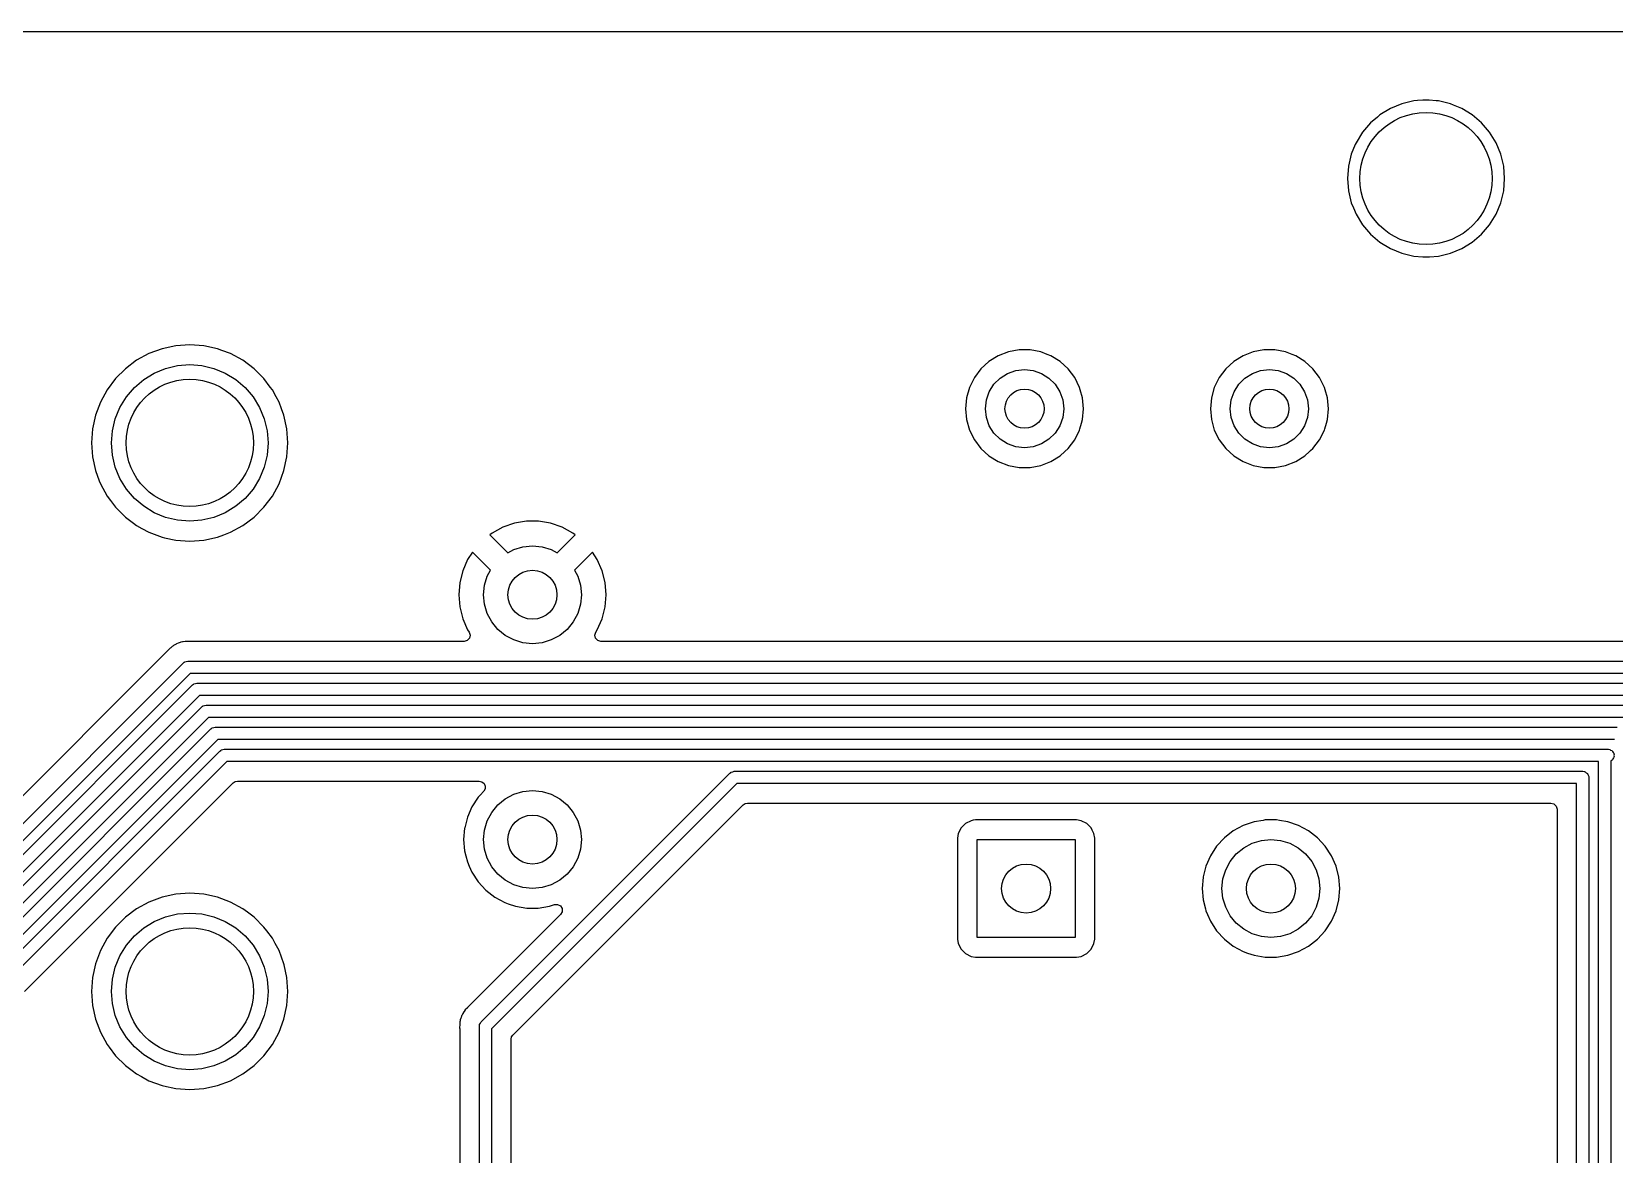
# Model space of a CAD drawing. Extents: x 0.79 to 7.48, y -4.92 to -0.79.
# Drawn here: x 5.493 to 6.766, y -1.69 to -0.787 of the extents above; entities that cross this region are included whole.
import ezdxf

# ---------------------------------------------------------------- set-up
doc = ezdxf.new("R2010")
doc.units = 0
doc.header["$MEASUREMENT"] = 0
doc.layers.add('BLACK', color=7, linetype='CONTINUOUS')

msp = doc.modelspace()

# ---------------------------------------------------------------- linework, layer by layer
at = {"layer": 'BLACK', "linetype": 'CONTINUOUS'}
for p, q in [((5.12299, -0.787421), (7.44073, -0.787421)), ((6.58548, -0.849194), (6.57702, -0.854376)), ((6.59464, -0.845399), (6.58548, -0.849194)), ((6.60429, -0.843083), (6.59464, -0.845399)), ((6.60725, -0.84285), (6.60429, -0.843083)), ((6.6117, -0.8425), (6.60725, -0.84285)), ((6.61665, -0.8425), (6.6117, -0.8425)), ((6.62221, -0.842937), (6.61665, -0.8425)), ((6.62406, -0.843083), (6.62221, -0.842937)), ((6.63371, -0.845399), (6.62406, -0.843083)), ((6.6363, -0.846472), (6.63371, -0.845399)), ((6.64287, -0.849194), (6.6363, -0.846472)), ((6.65133, -0.854377), (6.64287, -0.849194)), ((6.56948, -0.860818), (6.56304, -0.86836)), ((6.57505, -0.856058), (6.56948, -0.860818)), ((6.57702, -0.854376), (6.57505, -0.856058)), ((6.65887, -0.860818), (6.65133, -0.854377)), ((6.66531, -0.86836), (6.65887, -0.860818)), ((6.55786, -0.876817), (6.5573, -0.878158)), ((6.56304, -0.86836), (6.55786, -0.876817)), ((6.67049, -0.876817), (6.66531, -0.86836)), ((6.67429, -0.88598), (6.67049, -0.876817)), ((6.55406, -0.88598), (6.55174, -0.895624)), ((6.5573, -0.878158), (6.55406, -0.88598)), ((6.6766, -0.895624), (6.67429, -0.88598)), ((6.55174, -0.895624), (6.55097, -0.905512)), ((6.67738, -0.905512), (6.6766, -0.895624)), ((6.55097, -0.905512), (6.55174, -0.9154)), ((6.55174, -0.9154), (6.55406, -0.925044)), ((6.67429, -0.925044), (6.6766, -0.9154)), ((6.6766, -0.9154), (6.67738, -0.905512)), ((6.55406, -0.925044), (6.55575, -0.929132)), ((6.67049, -0.934207), (6.67429, -0.925044)), ((6.55575, -0.929132), (6.55786, -0.934207)), ((6.55786, -0.934207), (6.56304, -0.942664)), ((6.66531, -0.942664), (6.67049, -0.934207)), ((6.56304, -0.942664), (6.56948, -0.950206)), ((6.56948, -0.950206), (6.57702, -0.956647)), ((6.65133, -0.956647), (6.65887, -0.950206)), ((6.65887, -0.950206), (6.66531, -0.942664)), ((6.57702, -0.956647), (6.58548, -0.961829)), ((6.58548, -0.961829), (6.59464, -0.965625)), ((6.59464, -0.965625), (6.60429, -0.96794)), ((6.62406, -0.96794), (6.63371, -0.965625)), ((6.63371, -0.965625), (6.64287, -0.961829)), ((6.64287, -0.961829), (6.65133, -0.956647)), ((6.60429, -0.96794), (6.6117, -0.968524)), ((6.6117, -0.968524), (6.61665, -0.968524)), ((6.61665, -0.968524), (6.6169, -0.968504)), ((6.61665, -0.968524), (6.61665, -0.968524)), ((6.6169, -0.968504), (6.62406, -0.96794)), ((5.59783, -1.04235), (5.58728, -1.04628)), ((5.60884, -1.03995), (5.59783, -1.04235)), ((5.62008, -1.03915), (5.60884, -1.03995)), ((5.63132, -1.03995), (5.62008, -1.03915)), ((5.64232, -1.04235), (5.63132, -1.03995)), ((5.64599, -1.04371), (5.64232, -1.04235)), ((6.28696, -1.04329), (6.27835, -1.0449)), ((6.29572, -1.04329), (6.28696, -1.04329)), ((6.30433, -1.0449), (6.29572, -1.04329)), ((6.48381, -1.04329), (6.4752, -1.0449)), ((6.49257, -1.04329), (6.48381, -1.04329)), ((6.50118, -1.0449), (6.49257, -1.04329)), ((5.57739, -1.05168), (5.56837, -1.05844)), ((5.58728, -1.04628), (5.57739, -1.05168)), ((5.60061, -1.0582), (5.61022, -1.05589)), ((5.61022, -1.05589), (5.62008, -1.05512)), ((5.62008, -1.05512), (5.62993, -1.05589)), ((5.62993, -1.05589), (5.63954, -1.0582)), ((5.65288, -1.04628), (5.64599, -1.04371)), ((5.66277, -1.05168), (5.65288, -1.04628)), ((5.65288, -1.04628), (5.65288, -1.04628)), ((5.65288, -1.04628), (5.65288, -1.04628)), ((5.66728, -1.05506), (5.66277, -1.05168)), ((5.67179, -1.05844), (5.66728, -1.05506)), ((6.26273, -1.05267), (6.25626, -1.05857)), ((6.27018, -1.04806), (6.26273, -1.05267)), ((6.27835, -1.0449), (6.27018, -1.04806)), ((6.27835, -1.0449), (6.27835, -1.0449)), ((6.30959, -1.04694), (6.30433, -1.0449)), ((6.3125, -1.04806), (6.30959, -1.04694)), ((6.31994, -1.05267), (6.3125, -1.04806)), ((6.32642, -1.05857), (6.31994, -1.05267)), ((6.45958, -1.05267), (6.45311, -1.05857)), ((6.46703, -1.04806), (6.45958, -1.05267)), ((6.4752, -1.0449), (6.46703, -1.04806)), ((6.4752, -1.0449), (6.4752, -1.0449)), ((6.50645, -1.04694), (6.50118, -1.0449)), ((6.50935, -1.04806), (6.50645, -1.04694)), ((6.51679, -1.05267), (6.50935, -1.04806)), ((6.52327, -1.05857), (6.51679, -1.05267)), ((5.5604, -1.0664), (5.55365, -1.07542)), ((5.56837, -1.05844), (5.5604, -1.0664)), ((5.57554, -1.07357), (5.58305, -1.06715)), ((5.58305, -1.06715), (5.59148, -1.06198)), ((5.59148, -1.06198), (5.60061, -1.0582)), ((5.63954, -1.0582), (5.64868, -1.06198)), ((5.64868, -1.06198), (5.6571, -1.06715)), ((5.6571, -1.06715), (5.66462, -1.07357)), ((5.67975, -1.0664), (5.67179, -1.05844)), ((5.68482, -1.07317), (5.67975, -1.0664)), ((6.25098, -1.06556), (6.24708, -1.0734)), ((6.25626, -1.05857), (6.25098, -1.06556)), ((6.26671, -1.07091), (6.2717, -1.06593)), ((6.2717, -1.06593), (6.27767, -1.06217)), ((6.27767, -1.06217), (6.28433, -1.05984)), ((6.28433, -1.05984), (6.29134, -1.05906)), ((6.29134, -1.05906), (6.29835, -1.05984)), ((6.29835, -1.05984), (6.305, -1.06217)), ((6.305, -1.06217), (6.31098, -1.06593)), ((6.31098, -1.06593), (6.31596, -1.07091)), ((6.3317, -1.06556), (6.32642, -1.05857)), ((6.3356, -1.0734), (6.3317, -1.06556)), ((6.44783, -1.06556), (6.44393, -1.0734)), ((6.45311, -1.05857), (6.44783, -1.06556)), ((6.46356, -1.07091), (6.46855, -1.06593)), ((6.46855, -1.06593), (6.47452, -1.06217)), ((6.47452, -1.06217), (6.48118, -1.05984)), ((6.48118, -1.05984), (6.48819, -1.05906)), ((6.48819, -1.05906), (6.4952, -1.05984)), ((6.4952, -1.05984), (6.50185, -1.06217)), ((6.50185, -1.06217), (6.50783, -1.06593)), ((6.50783, -1.06593), (6.51281, -1.07091)), ((6.52855, -1.06556), (6.52327, -1.05857)), ((6.53245, -1.0734), (6.52855, -1.06556)), ((5.55365, -1.07542), (5.54825, -1.08531)), ((5.56395, -1.08951), (5.56912, -1.08108)), ((5.56912, -1.08108), (5.57554, -1.07357)), ((5.66462, -1.07357), (5.67104, -1.08108)), ((5.67104, -1.08108), (5.67621, -1.08951)), ((5.6865, -1.07542), (5.68482, -1.07317)), ((5.68951, -1.08092), (5.6865, -1.07542)), ((5.6919, -1.08531), (5.68951, -1.08092)), ((6.24708, -1.0734), (6.24468, -1.08183)), ((6.26063, -1.08354), (6.26296, -1.07689)), ((6.26296, -1.07689), (6.26671, -1.07091)), ((6.31596, -1.07091), (6.31972, -1.07689)), ((6.31972, -1.07689), (6.32204, -1.08354)), ((6.33617, -1.07542), (6.3356, -1.0734)), ((6.338, -1.08183), (6.33617, -1.07542)), ((6.44393, -1.0734), (6.44153, -1.08183)), ((6.45748, -1.08354), (6.45981, -1.07689)), ((6.45981, -1.07689), (6.46356, -1.07091)), ((6.51281, -1.07091), (6.51657, -1.07689)), ((6.51657, -1.07689), (6.5189, -1.08354)), ((6.53302, -1.07542), (6.53245, -1.0734)), ((6.53485, -1.08183), (6.53302, -1.07542)), ((5.54825, -1.08531), (5.54432, -1.09586)), ((5.56017, -1.09864), (5.56395, -1.08951)), ((5.67621, -1.08951), (5.67999, -1.09864)), ((5.69386, -1.09055), (5.6919, -1.08531)), ((5.69584, -1.09586), (5.69386, -1.09055)), ((6.24468, -1.08183), (6.24387, -1.09055)), ((6.24387, -1.09055), (6.24468, -1.09927)), ((6.25984, -1.09055), (6.26063, -1.08354)), ((6.26063, -1.09756), (6.25984, -1.09055)), ((6.32204, -1.08354), (6.32283, -1.09055)), ((6.32283, -1.09055), (6.32204, -1.09756)), ((6.3388, -1.09055), (6.338, -1.08183)), ((6.338, -1.09927), (6.3388, -1.09055)), ((6.44153, -1.08183), (6.44072, -1.09055)), ((6.44072, -1.09055), (6.44153, -1.09927)), ((6.45669, -1.09055), (6.45748, -1.08354)), ((6.45748, -1.09756), (6.45669, -1.09055)), ((6.5189, -1.08354), (6.51969, -1.09055)), ((6.51969, -1.09055), (6.5189, -1.09756)), ((6.53566, -1.09055), (6.53485, -1.08183)), ((6.53485, -1.09927), (6.53566, -1.09055)), ((5.54192, -1.10687), (5.54112, -1.11811)), ((5.54432, -1.09586), (5.54192, -1.10687)), ((5.55786, -1.10826), (5.56017, -1.09864)), ((5.67999, -1.09864), (5.6823, -1.10826)), ((5.69824, -1.10687), (5.69584, -1.09586)), ((5.69904, -1.11811), (5.69824, -1.10687)), ((6.24468, -1.09927), (6.24708, -1.1077)), ((6.26296, -1.10422), (6.26063, -1.09756)), ((6.26671, -1.11019), (6.26296, -1.10422)), ((6.31972, -1.10422), (6.31596, -1.11019)), ((6.32204, -1.09756), (6.31972, -1.10422)), ((6.3356, -1.1077), (6.33583, -1.10687)), ((6.33583, -1.10687), (6.33717, -1.10219)), ((6.33717, -1.10219), (6.338, -1.09927)), ((6.44153, -1.09927), (6.44393, -1.1077)), ((6.45981, -1.10422), (6.45748, -1.09756)), ((6.46356, -1.11019), (6.45981, -1.10422)), ((6.51657, -1.10422), (6.51281, -1.11019)), ((6.5189, -1.09756), (6.51657, -1.10422)), ((6.53245, -1.1077), (6.53268, -1.10687)), ((6.53268, -1.10687), (6.53402, -1.10219)), ((6.53402, -1.10219), (6.53485, -1.09927)), ((5.54112, -1.11811), (5.54192, -1.12935)), ((5.55709, -1.11811), (5.55786, -1.10826)), ((5.55786, -1.12796), (5.55709, -1.11811)), ((5.6823, -1.10826), (5.68307, -1.11811)), ((5.68307, -1.11811), (5.6823, -1.12796)), ((5.69824, -1.12935), (5.69904, -1.11811)), ((6.24708, -1.1077), (6.25098, -1.11554)), ((6.25098, -1.11554), (6.25626, -1.12253)), ((6.2717, -1.11518), (6.26671, -1.11019)), ((6.27767, -1.11893), (6.2717, -1.11518)), ((6.28433, -1.12126), (6.27767, -1.11893)), ((6.305, -1.11893), (6.29835, -1.12126)), ((6.31098, -1.11518), (6.305, -1.11893)), ((6.31596, -1.11019), (6.31098, -1.11518)), ((6.32642, -1.12253), (6.329, -1.11911)), ((6.329, -1.11911), (6.3317, -1.11554)), ((6.3317, -1.11554), (6.3356, -1.1077)), ((6.44393, -1.1077), (6.44783, -1.11554)), ((6.44783, -1.11554), (6.45311, -1.12253)), ((6.46855, -1.11518), (6.46356, -1.11019)), ((6.47452, -1.11893), (6.46855, -1.11518)), ((6.48118, -1.12126), (6.47452, -1.11893)), ((6.50185, -1.11893), (6.4952, -1.12126)), ((6.50783, -1.11518), (6.50185, -1.11893)), ((6.51281, -1.11019), (6.50783, -1.11518)), ((6.52327, -1.12253), (6.52585, -1.11911)), ((6.52585, -1.11911), (6.52855, -1.11554)), ((6.52855, -1.11554), (6.53245, -1.1077)), ((5.54192, -1.12935), (5.54432, -1.14036)), ((5.56017, -1.13758), (5.55786, -1.12796)), ((5.6823, -1.12796), (5.67999, -1.13758)), ((5.69584, -1.14036), (5.69824, -1.12935)), ((6.25626, -1.12253), (6.26273, -1.12843)), ((6.26273, -1.12843), (6.27018, -1.13304)), ((6.29134, -1.12205), (6.28433, -1.12126)), ((6.29835, -1.12126), (6.29134, -1.12205)), ((6.3125, -1.13304), (6.31994, -1.12843)), ((6.31994, -1.12843), (6.32371, -1.125)), ((6.32371, -1.125), (6.32642, -1.12253)), ((6.45311, -1.12253), (6.45958, -1.12843)), ((6.45958, -1.12843), (6.46703, -1.13304)), ((6.48819, -1.12205), (6.48118, -1.12126)), ((6.4952, -1.12126), (6.48819, -1.12205)), ((6.50935, -1.13304), (6.51679, -1.12843)), ((6.51679, -1.12843), (6.52056, -1.125)), ((6.52056, -1.125), (6.52134, -1.12428)), ((6.52134, -1.12428), (6.52327, -1.12253)), ((5.54432, -1.14036), (5.54432, -1.14036)), ((5.54432, -1.14036), (5.54735, -1.1485)), ((5.56395, -1.14671), (5.56017, -1.13758)), ((5.67999, -1.13758), (5.67621, -1.14671)), ((5.6919, -1.15091), (5.69584, -1.14036)), ((6.27018, -1.13304), (6.27018, -1.13304)), ((6.27018, -1.13304), (6.27018, -1.13304)), ((6.27018, -1.13304), (6.27835, -1.13621)), ((6.27835, -1.13621), (6.28696, -1.13781)), ((6.28696, -1.13781), (6.29572, -1.13781)), ((6.29572, -1.13781), (6.30433, -1.13621)), ((6.29572, -1.13781), (6.29572, -1.13781)), ((6.30433, -1.13621), (6.3125, -1.13304)), ((6.46703, -1.13304), (6.46703, -1.13304)), ((6.46703, -1.13304), (6.46703, -1.13304)), ((6.46703, -1.13304), (6.4752, -1.13621)), ((6.4752, -1.13621), (6.48381, -1.13781)), ((6.48381, -1.13781), (6.49257, -1.13781)), ((6.49257, -1.13781), (6.50118, -1.13621)), ((6.49257, -1.13781), (6.49257, -1.13781)), ((6.50118, -1.13621), (6.50935, -1.13304)), ((5.54735, -1.1485), (5.54825, -1.15091)), ((5.54825, -1.15091), (5.55365, -1.1608)), ((5.56912, -1.15514), (5.56395, -1.14671)), ((5.57554, -1.16265), (5.56912, -1.15514)), ((5.67104, -1.15514), (5.66462, -1.16265)), ((5.67621, -1.14671), (5.67104, -1.15514)), ((5.6865, -1.1608), (5.6919, -1.15091)), ((5.55365, -1.1608), (5.55633, -1.16437)), ((5.55633, -1.16437), (5.5604, -1.16982)), ((5.5604, -1.16982), (5.56837, -1.17779)), ((5.58305, -1.16907), (5.57554, -1.16265)), ((5.59148, -1.17424), (5.58305, -1.16907)), ((5.6571, -1.16907), (5.64868, -1.17424)), ((5.66462, -1.16265), (5.6571, -1.16907)), ((5.67179, -1.17779), (5.67975, -1.16982)), ((5.67975, -1.16982), (5.6865, -1.1608)), ((5.56837, -1.17779), (5.57495, -1.18271)), ((5.57495, -1.18271), (5.57739, -1.18454)), ((5.60061, -1.17802), (5.59148, -1.17424)), ((5.61022, -1.18033), (5.60061, -1.17802)), ((5.62008, -1.1811), (5.61022, -1.18033)), ((5.62993, -1.18033), (5.62008, -1.1811)), ((5.63954, -1.17802), (5.62993, -1.18033)), ((5.64868, -1.17424), (5.63954, -1.17802)), ((5.66277, -1.18454), (5.67179, -1.17779)), ((5.88112, -1.18271), (5.87187, -1.18589)), ((5.89078, -1.1811), (5.88112, -1.18271)), ((5.90056, -1.1811), (5.89078, -1.1811)), ((5.91022, -1.18271), (5.90056, -1.1811)), ((5.91947, -1.18589), (5.91022, -1.18271)), ((5.57739, -1.18454), (5.5817, -1.18689)), ((5.5817, -1.18689), (5.58728, -1.18994)), ((5.58728, -1.18994), (5.59783, -1.19387)), ((5.59783, -1.19387), (5.59783, -1.19387)), ((5.59783, -1.19387), (5.59783, -1.19387)), ((5.59783, -1.19387), (5.59985, -1.19431)), ((5.59985, -1.19431), (5.60884, -1.19627)), ((5.63132, -1.19627), (5.64232, -1.19387)), ((5.64232, -1.19387), (5.64739, -1.19198)), ((5.64739, -1.19198), (5.65288, -1.18994)), ((5.65288, -1.18994), (5.66277, -1.18454)), ((5.86326, -1.19055), (5.86142, -1.19198)), ((5.86142, -1.19198), (5.87579, -1.20636)), ((5.86142, -1.19198), (5.86142, -1.19198)), ((5.87187, -1.18589), (5.86326, -1.19055)), ((5.91555, -1.20636), (5.92992, -1.19198)), ((5.92808, -1.19055), (5.91947, -1.18589)), ((5.92992, -1.19198), (5.92808, -1.19055)), ((5.92992, -1.19198), (5.92992, -1.19198)), ((5.60884, -1.19627), (5.62008, -1.19707)), ((5.62008, -1.19707), (5.63132, -1.19627)), ((5.8475, -1.20591), (5.84355, -1.21195)), ((5.86187, -1.22028), (5.8475, -1.20591)), ((5.87579, -1.20636), (5.8806, -1.20378)), ((5.8806, -1.20378), (5.88799, -1.20154)), ((5.88799, -1.20154), (5.89567, -1.20079)), ((5.89567, -1.20079), (5.90335, -1.20154)), ((5.90335, -1.20154), (5.91074, -1.20378)), ((5.91074, -1.20378), (5.91555, -1.20636)), ((5.94384, -1.20591), (5.92947, -1.22028)), ((5.94778, -1.21195), (5.94384, -1.20591)), ((5.83962, -1.22092), (5.83722, -1.2304)), ((5.84355, -1.21195), (5.83962, -1.22092)), ((5.8593, -1.22509), (5.86187, -1.22028)), ((5.92947, -1.22028), (5.93204, -1.22509)), ((5.95172, -1.22092), (5.94778, -1.21195)), ((5.95412, -1.2304), (5.95172, -1.22092)), ((5.83722, -1.2304), (5.83641, -1.24016)), ((5.8563, -1.24016), (5.85706, -1.23248)), ((5.85706, -1.23248), (5.8593, -1.22509)), ((5.93204, -1.22509), (5.93428, -1.23248)), ((5.93428, -1.23248), (5.93504, -1.24016)), ((5.95493, -1.24016), (5.95412, -1.2304)), ((5.83641, -1.24016), (5.83722, -1.24991)), ((5.85706, -1.24784), (5.8563, -1.24016)), ((5.93504, -1.24016), (5.93428, -1.24784)), ((5.95412, -1.24991), (5.95493, -1.24016)), ((5.83722, -1.24991), (5.83962, -1.2594)), ((5.83962, -1.2594), (5.84355, -1.26836)), ((5.8593, -1.25522), (5.85706, -1.24784)), ((5.86293, -1.26203), (5.8593, -1.25522)), ((5.93204, -1.25522), (5.9284, -1.26203)), ((5.93428, -1.24784), (5.93204, -1.25522)), ((5.94778, -1.26836), (5.95172, -1.2594)), ((5.95172, -1.2594), (5.95412, -1.24991)), ((5.84355, -1.26836), (5.84474, -1.27018)), ((5.84474, -1.27018), (5.84554, -1.27265)), ((5.86783, -1.268), (5.86293, -1.26203)), ((5.8738, -1.27289), (5.86783, -1.268)), ((5.92351, -1.268), (5.91754, -1.27289)), ((5.9284, -1.26203), (5.92351, -1.268)), ((5.9458, -1.27265), (5.94659, -1.27018)), ((5.94659, -1.27018), (5.94778, -1.26836)), ((5.60286, -1.28471), (5.60233, -1.28534)), ((5.60324, -1.28417), (5.60286, -1.28471)), ((5.60443, -1.2832), (5.60324, -1.28417)), ((5.6048, -1.28287), (5.60443, -1.2832)), ((5.60589, -1.28178), (5.6048, -1.28287)), ((5.60646, -1.28146), (5.60589, -1.28178)), ((5.60714, -1.281), (5.60646, -1.28146)), ((5.60765, -1.28058), (5.60714, -1.281)), ((5.60906, -1.27997), (5.60765, -1.28058)), ((5.60951, -1.27975), (5.60906, -1.27997)), ((5.61084, -1.279), (5.60951, -1.27975)), ((5.61148, -1.27884), (5.61084, -1.279)), ((5.61227, -1.27858), (5.61148, -1.27884)), ((5.61287, -1.27832), (5.61227, -1.27858)), ((5.61439, -1.27811), (5.61287, -1.27832)), ((5.61488, -1.27801), (5.61439, -1.27811)), ((5.61637, -1.27765), (5.61488, -1.27801)), ((5.61877, -1.27773), (5.61637, -1.27765)), ((5.61894, -1.27774), (5.61877, -1.27773)), ((5.84066, -1.27774), (5.61894, -1.27774)), ((5.84316, -1.27705), (5.84066, -1.27774)), ((5.84495, -1.27518), (5.84316, -1.27705)), ((5.84554, -1.27265), (5.84495, -1.27518)), ((5.8806, -1.27653), (5.8738, -1.27289)), ((5.88799, -1.27877), (5.8806, -1.27653)), ((5.89567, -1.27953), (5.88799, -1.27877)), ((5.90335, -1.27877), (5.89567, -1.27953)), ((5.91074, -1.27653), (5.90335, -1.27877)), ((5.91754, -1.27289), (5.91074, -1.27653)), ((5.94639, -1.27518), (5.9458, -1.27265)), ((5.94818, -1.27705), (5.94639, -1.27518)), ((5.95068, -1.27774), (5.94818, -1.27705)), ((6.83406, -1.27774), (5.95068, -1.27774)), ((5.60233, -1.28534), (5.40379, -1.48388)), ((5.40889, -1.50108), (5.61502, -1.29495)), ((5.61502, -1.29495), (5.61573, -1.29442)), ((5.61573, -1.29442), (5.61584, -1.29429)), ((5.61584, -1.29429), (5.61595, -1.29425)), ((5.61595, -1.29425), (5.61615, -1.29411)), ((5.61615, -1.29411), (5.61734, -1.29385)), ((5.61734, -1.29385), (5.6185, -1.2935)), ((5.6185, -1.2935), (6.84261, -1.2935)), ((5.62054, -1.30335), (5.41441, -1.50948)), ((6.84465, -1.30335), (5.62054, -1.30335)), ((5.41623, -1.5188), (5.62236, -1.31266)), ((5.62788, -1.32106), (5.42175, -1.5272)), ((5.62236, -1.31266), (5.62307, -1.31214)), ((5.62307, -1.31214), (5.62318, -1.312)), ((5.62318, -1.312), (5.62328, -1.31197)), ((5.62328, -1.31197), (5.62348, -1.31182)), ((5.62348, -1.31182), (5.62467, -1.31156)), ((5.62467, -1.31156), (5.62584, -1.31122)), ((5.62584, -1.31122), (6.85826, -1.31122)), ((6.85572, -1.32106), (5.62788, -1.32106)), ((5.41854, -1.54154), (5.6297, -1.33038)), ((5.6297, -1.33038), (5.6304, -1.32985)), ((5.6304, -1.32985), (5.63052, -1.32972)), ((5.63052, -1.32972), (5.63062, -1.32969)), ((5.63062, -1.32969), (5.63082, -1.32954)), ((5.63082, -1.32954), (5.63201, -1.32928)), ((5.63201, -1.32928), (5.63318, -1.32894)), ((5.63318, -1.32894), (6.80256, -1.32894)), ((5.63522, -1.33878), (5.42406, -1.54994)), ((5.42588, -1.55925), (5.63704, -1.34809)), ((6.80052, -1.33878), (5.63522, -1.33878)), ((5.63704, -1.34809), (5.63774, -1.34757)), ((5.63774, -1.34757), (5.63786, -1.34743)), ((5.63786, -1.34743), (5.63796, -1.3474)), ((5.63796, -1.3474), (5.63816, -1.34726)), ((5.63816, -1.34726), (5.63935, -1.347)), ((5.63935, -1.347), (5.64052, -1.34665)), ((5.64052, -1.34665), (6.76783, -1.34665)), ((5.64256, -1.3565), (5.4314, -1.56765)), ((6.76579, -1.3565), (5.64256, -1.3565)), ((5.43322, -1.57697), (5.64438, -1.36581)), ((5.6499, -1.37421), (5.43874, -1.58537)), ((5.64438, -1.36581), (5.64508, -1.36528)), ((5.64508, -1.36528), (5.6452, -1.36515)), ((5.6452, -1.36515), (5.6453, -1.36512)), ((5.6453, -1.36512), (5.6455, -1.36497)), ((5.6455, -1.36497), (5.64669, -1.36471)), ((5.64669, -1.36471), (5.64786, -1.36437)), ((5.64786, -1.36437), (6.76049, -1.36437)), ((6.75295, -1.37421), (5.6499, -1.37421)), ((6.75295, -2.65209), (6.75295, -1.37421)), ((6.76049, -1.36437), (6.76073, -1.36441)), ((6.76073, -1.36441), (6.76084, -1.36438)), ((6.76084, -1.36438), (6.761, -1.36444)), ((6.761, -1.36444), (6.76187, -1.36457)), ((6.76187, -1.36457), (6.76261, -1.36504)), ((6.76261, -1.36504), (6.76344, -1.36535)), ((6.76397, -1.37277), (6.7628, -1.37394)), ((6.7628, -1.37394), (6.7628, -2.65413)), ((6.76344, -1.36535), (6.76376, -1.36578)), ((6.76376, -1.36578), (6.76421, -1.36607)), ((6.76439, -1.372), (6.76397, -1.37277)), ((6.76421, -1.36607), (6.76457, -1.36687)), ((6.76496, -1.37134), (6.76439, -1.372)), ((6.76457, -1.36687), (6.7651, -1.36757)), ((6.76504, -1.37081), (6.76496, -1.37134)), ((6.7653, -1.37034), (6.76504, -1.37081)), ((6.7651, -1.36757), (6.76514, -1.3681)), ((6.76514, -1.3681), (6.76536, -1.36859)), ((6.76536, -1.36859), (6.76523, -1.36946)), ((6.76523, -1.36946), (6.7653, -1.37034)), ((5.85439, -1.58353), (6.05439, -1.38353)), ((6.05439, -1.38353), (6.0551, -1.383)), ((6.0551, -1.383), (6.05521, -1.38287)), ((6.05521, -1.38287), (6.05532, -1.38284)), ((6.05532, -1.38284), (6.05552, -1.38269)), ((6.05552, -1.38269), (6.05671, -1.38243)), ((6.05671, -1.38243), (6.05787, -1.38209)), ((6.05787, -1.38209), (6.74016, -1.38209)), ((6.74016, -1.38209), (6.74154, -1.38229)), ((6.74154, -1.38229), (6.74185, -1.38248)), ((6.74185, -1.38248), (6.7422, -1.38253)), ((6.7422, -1.38253), (6.74299, -1.38322)), ((6.74299, -1.38322), (6.74388, -1.38379)), ((6.74388, -1.38379), (6.74403, -1.38411)), ((6.74403, -1.38411), (6.7443, -1.38435)), ((6.7443, -1.38435), (6.74459, -1.38535)), ((6.74459, -1.38535), (6.74503, -1.38631)), ((6.74503, -1.38631), (6.74498, -1.38666)), ((6.74498, -1.38666), (6.74508, -1.38701)), ((6.74508, -1.38701), (6.74508, -2.64679)), ((5.48735, -1.55906), (5.655, -1.39141)), ((5.655, -1.39141), (5.65658, -1.39035)), ((5.65658, -1.39035), (5.65845, -1.38998)), ((5.65845, -1.38998), (5.85289, -1.38998)), ((5.85289, -1.38998), (5.85507, -1.39049)), ((5.85648, -1.39817), (5.85369, -1.4012)), ((5.85507, -1.39049), (5.85679, -1.39193)), ((5.85758, -1.39622), (5.85648, -1.39817)), ((5.85679, -1.39193), (5.85769, -1.39398)), ((5.85769, -1.39398), (5.85758, -1.39622)), ((6.05991, -1.39193), (5.8628, -1.58905)), ((5.8806, -1.40063), (5.88799, -1.39839)), ((5.88799, -1.39839), (5.89567, -1.39764)), ((5.89567, -1.39764), (5.90335, -1.39839)), ((5.90335, -1.39839), (5.91074, -1.40063)), ((6.73524, -1.39193), (6.05991, -1.39193)), ((6.73524, -2.64475), (6.73524, -1.39193)), ((5.84701, -1.41068), (5.84334, -1.41904)), ((5.85201, -1.40303), (5.84701, -1.41068)), ((5.85369, -1.4012), (5.85201, -1.40303)), ((5.86293, -1.41514), (5.86783, -1.40917)), ((5.86783, -1.40917), (5.8738, -1.40427)), ((5.8738, -1.40427), (5.8806, -1.40063)), ((5.91074, -1.40063), (5.91754, -1.40427)), ((5.91754, -1.40427), (5.92351, -1.40917)), ((5.92351, -1.40917), (5.9284, -1.41514)), ((5.95715, -1.51699), (6.06501, -1.40913)), ((6.06501, -1.40913), (6.0666, -1.40807)), ((6.0666, -1.40807), (6.06847, -1.4077)), ((6.06847, -1.4077), (6.71459, -1.4077)), ((6.71459, -1.4077), (6.71703, -1.40835)), ((6.71703, -1.40835), (6.71881, -1.41014)), ((6.71881, -1.41014), (6.71947, -1.41258)), ((6.71947, -1.41258), (6.71947, -2.6362)), ((5.84334, -1.41904), (5.84117, -1.42762)), ((5.84334, -1.41904), (5.84334, -1.41904)), ((5.84334, -1.41904), (5.84334, -1.41904)), ((5.85706, -1.42933), (5.8593, -1.42194)), ((5.8593, -1.42194), (5.86293, -1.41514)), ((5.9284, -1.41514), (5.93204, -1.42194)), ((5.93204, -1.42194), (5.93428, -1.42933)), ((6.24386, -1.42409), (6.24033, -1.42762)), ((6.24831, -1.42182), (6.24386, -1.42409)), ((6.25015, -1.42153), (6.24831, -1.42182)), ((6.24831, -1.42182), (6.24831, -1.42182)), ((6.24831, -1.42182), (6.24831, -1.42182)), ((6.252, -1.42124), (6.25015, -1.42153)), ((6.33322, -1.42124), (6.252, -1.42124)), ((6.33691, -1.42182), (6.33322, -1.42124)), ((6.34136, -1.42409), (6.33691, -1.42182)), ((6.3449, -1.42762), (6.34136, -1.42409)), ((6.47588, -1.42274), (6.46724, -1.42571)), ((6.48309, -1.42154), (6.47588, -1.42274)), ((6.48489, -1.42124), (6.48309, -1.42154)), ((6.49403, -1.42124), (6.48489, -1.42124)), ((6.49628, -1.42162), (6.49403, -1.42124)), ((6.50304, -1.42274), (6.49628, -1.42162)), ((6.51169, -1.42571), (6.50304, -1.42274)), ((5.8411, -1.4279), (5.84034, -1.43701)), ((5.84034, -1.43701), (5.8411, -1.44611)), ((5.84117, -1.42762), (5.8411, -1.4279)), ((5.8563, -1.43701), (5.85706, -1.42933)), ((5.85706, -1.44469), (5.8563, -1.43701)), ((5.93428, -1.42933), (5.93504, -1.43701)), ((5.93504, -1.43701), (5.93428, -1.44469)), ((6.23806, -1.43207), (6.23747, -1.43577)), ((6.23747, -1.43577), (6.23747, -1.51699)), ((6.24033, -1.42762), (6.23806, -1.43207)), ((6.25324, -1.51575), (6.25324, -1.43701)), ((6.25324, -1.43701), (6.33198, -1.43701)), ((6.33198, -1.43701), (6.33198, -1.51575)), ((6.34581, -1.42942), (6.3449, -1.42762)), ((6.34716, -1.43207), (6.34581, -1.42942)), ((6.34775, -1.43577), (6.34716, -1.43207)), ((6.34775, -1.47638), (6.34775, -1.43577)), ((6.45199, -1.43567), (6.4458, -1.4424)), ((6.4592, -1.43006), (6.45199, -1.43567)), ((6.46724, -1.42571), (6.4592, -1.43006)), ((6.4744, -1.44), (6.48178, -1.43776)), ((6.48178, -1.43776), (6.48946, -1.43701)), ((6.48946, -1.43701), (6.49714, -1.43776)), ((6.49714, -1.43776), (6.50453, -1.44)), ((6.51972, -1.43006), (6.51169, -1.42571)), ((6.51169, -1.42571), (6.51169, -1.42571)), ((6.51169, -1.42571), (6.51169, -1.42571)), ((6.52693, -1.43567), (6.51972, -1.43006)), ((6.53312, -1.4424), (6.52693, -1.43567)), ((5.8411, -1.44611), (5.8411, -1.44611)), ((5.8411, -1.44611), (5.8411, -1.44611)), ((5.8411, -1.44611), (5.84209, -1.45005)), ((5.84209, -1.45005), (5.84334, -1.45497)), ((5.8593, -1.45207), (5.85706, -1.44469)), ((5.93428, -1.44469), (5.93204, -1.45207)), ((6.4408, -1.45005), (6.43713, -1.45841)), ((6.4458, -1.4424), (6.4408, -1.45005)), ((6.45673, -1.45451), (6.46162, -1.44854)), ((6.46162, -1.44854), (6.46759, -1.44364)), ((6.46759, -1.44364), (6.4744, -1.44)), ((6.50453, -1.44), (6.51133, -1.44364)), ((6.51133, -1.44364), (6.5173, -1.44854)), ((6.5173, -1.44854), (6.5222, -1.45451)), ((6.53812, -1.45005), (6.53312, -1.4424)), ((6.54179, -1.45841), (6.53812, -1.45005)), ((5.84334, -1.45497), (5.84485, -1.45841)), ((5.84485, -1.45841), (5.84701, -1.46334)), ((5.84701, -1.46334), (5.85201, -1.47099)), ((5.86293, -1.45888), (5.8593, -1.45207)), ((5.86783, -1.46485), (5.86293, -1.45888)), ((5.9284, -1.45888), (5.92351, -1.46485)), ((5.93204, -1.45207), (5.9284, -1.45888)), ((6.43713, -1.45841), (6.43495, -1.46703)), ((6.43713, -1.45841), (6.43713, -1.45841)), ((6.43713, -1.45841), (6.43713, -1.45841)), ((6.45085, -1.4687), (6.45309, -1.46131)), ((6.45309, -1.46131), (6.45673, -1.45451)), ((6.5222, -1.45451), (6.52583, -1.46131)), ((6.52583, -1.46131), (6.52808, -1.4687)), ((6.54403, -1.46727), (6.54179, -1.45841)), ((5.85201, -1.47099), (5.8582, -1.47771)), ((5.8738, -1.46974), (5.86783, -1.46485)), ((5.8806, -1.47338), (5.8738, -1.46974)), ((5.88799, -1.47562), (5.8806, -1.47338)), ((5.89567, -1.47638), (5.88799, -1.47562)), ((5.90335, -1.47562), (5.89567, -1.47638)), ((5.91074, -1.47338), (5.90335, -1.47562)), ((5.91754, -1.46974), (5.91074, -1.47338)), ((5.92351, -1.46485), (5.91754, -1.46974)), ((6.43489, -1.46727), (6.43413, -1.47638)), ((6.43495, -1.46703), (6.43489, -1.46727)), ((6.45009, -1.47638), (6.45085, -1.4687)), ((6.52808, -1.4687), (6.52883, -1.47638)), ((6.54479, -1.47638), (6.54403, -1.46727)), ((5.58728, -1.48723), (5.57739, -1.49263)), ((5.59783, -1.48329), (5.58728, -1.48723)), ((5.60884, -1.4809), (5.59783, -1.48329)), ((5.62008, -1.48009), (5.60884, -1.4809)), ((5.63132, -1.4809), (5.62008, -1.48009)), ((5.64232, -1.48329), (5.63132, -1.4809)), ((5.64599, -1.48466), (5.64232, -1.48329)), ((5.65288, -1.48723), (5.64599, -1.48466)), ((5.66277, -1.49263), (5.65288, -1.48723)), ((5.65288, -1.48723), (5.65288, -1.48723)), ((5.65288, -1.48723), (5.65288, -1.48723)), ((5.8582, -1.47771), (5.86541, -1.48333)), ((5.86541, -1.48333), (5.87344, -1.48767)), ((5.87344, -1.48767), (5.87605, -1.48857)), ((5.87605, -1.48857), (5.88209, -1.49064)), ((6.34775, -1.51699), (6.34775, -1.47638)), ((6.43413, -1.47638), (6.43489, -1.48548)), ((6.43489, -1.48548), (6.43489, -1.48548)), ((6.43489, -1.48548), (6.43489, -1.48548)), ((6.43489, -1.48548), (6.4367, -1.49263)), ((6.45085, -1.48406), (6.45009, -1.47638)), ((6.45309, -1.49144), (6.45085, -1.48406)), ((6.52808, -1.48406), (6.52583, -1.49144)), ((6.52883, -1.47638), (6.52808, -1.48406)), ((6.54179, -1.49434), (6.54403, -1.48548)), ((6.54403, -1.48548), (6.54479, -1.47638)), ((5.56837, -1.49938), (5.5604, -1.50735)), ((5.57739, -1.49263), (5.56837, -1.49938)), ((5.59148, -1.50293), (5.60061, -1.49915)), ((5.60061, -1.49915), (5.61022, -1.49684)), ((5.61022, -1.49684), (5.62008, -1.49606)), ((5.62008, -1.49606), (5.62993, -1.49684)), ((5.62993, -1.49684), (5.63954, -1.49915)), ((5.63954, -1.49915), (5.64868, -1.50293)), ((5.66655, -1.49546), (5.66277, -1.49263)), ((5.67179, -1.49938), (5.66655, -1.49546)), ((5.67975, -1.50735), (5.67179, -1.49938)), ((5.91828, -1.49734), (5.84355, -1.57207)), ((5.88209, -1.49064), (5.88209, -1.49064)), ((5.88209, -1.49064), (5.88209, -1.49064)), ((5.88209, -1.49064), (5.8911, -1.49215)), ((5.8911, -1.49215), (5.90024, -1.49215)), ((5.90024, -1.49215), (5.90925, -1.49064)), ((5.90024, -1.49215), (5.90024, -1.49215)), ((5.90925, -1.49064), (5.91026, -1.4903)), ((5.91026, -1.4903), (5.91325, -1.48927)), ((5.91325, -1.48927), (5.91583, -1.48911)), ((5.91583, -1.48911), (5.91814, -1.4903)), ((5.91814, -1.4903), (5.91951, -1.49249)), ((5.91956, -1.49509), (5.91828, -1.49734)), ((5.91951, -1.49249), (5.91956, -1.49509)), ((6.4367, -1.49263), (6.43713, -1.49434)), ((6.43713, -1.49434), (6.43843, -1.4973)), ((6.43843, -1.4973), (6.4408, -1.50271)), ((6.45673, -1.49825), (6.45309, -1.49144)), ((6.46162, -1.50422), (6.45673, -1.49825)), ((6.5222, -1.49825), (6.5173, -1.50422)), ((6.52583, -1.49144), (6.5222, -1.49825)), ((6.53812, -1.50271), (6.54179, -1.49434)), ((5.5604, -1.50735), (5.55365, -1.51637)), ((5.57554, -1.51451), (5.58305, -1.50809)), ((5.58305, -1.50809), (5.59148, -1.50293)), ((5.64868, -1.50293), (5.6571, -1.50809)), ((5.6571, -1.50809), (5.66462, -1.51451)), ((5.68201, -1.51036), (5.67975, -1.50735)), ((5.6865, -1.51637), (5.68201, -1.51036)), ((6.4408, -1.50271), (6.4458, -1.51036)), ((6.4458, -1.51036), (6.45199, -1.51708)), ((6.46759, -1.50911), (6.46162, -1.50422)), ((6.4744, -1.51275), (6.46759, -1.50911)), ((6.48178, -1.51499), (6.4744, -1.51275)), ((6.50453, -1.51275), (6.49714, -1.51499)), ((6.51133, -1.50911), (6.50453, -1.51275)), ((6.5173, -1.50422), (6.51133, -1.50911)), ((6.52693, -1.51708), (6.53312, -1.51036)), ((6.53312, -1.51036), (6.53812, -1.50271)), ((5.54825, -1.52625), (5.54432, -1.53681)), ((5.55365, -1.51637), (5.54825, -1.52625)), ((5.56395, -1.53046), (5.56912, -1.52203)), ((5.56912, -1.52203), (5.57554, -1.51451)), ((5.66462, -1.51451), (5.67104, -1.52203)), ((5.67104, -1.52203), (5.67621, -1.53046)), ((5.68886, -1.52068), (5.6865, -1.51637)), ((5.6919, -1.52625), (5.68886, -1.52068)), ((5.69584, -1.53681), (5.6919, -1.52625)), ((5.87999, -1.59415), (5.95715, -1.51699)), ((6.23747, -1.51699), (6.23747, -1.51699)), ((6.23747, -1.51699), (6.23806, -1.52068)), ((6.23806, -1.52068), (6.23806, -1.52068)), ((6.23806, -1.52068), (6.23806, -1.52068)), ((6.23806, -1.52068), (6.24033, -1.52513)), ((6.24033, -1.52513), (6.24386, -1.52866)), ((6.33198, -1.51575), (6.25324, -1.51575)), ((6.34136, -1.52866), (6.3449, -1.52513)), ((6.3449, -1.52513), (6.34716, -1.52068)), ((6.34716, -1.52068), (6.34775, -1.51699)), ((6.45199, -1.51708), (6.4592, -1.5227)), ((6.4592, -1.5227), (6.46724, -1.52704)), ((6.46724, -1.52704), (6.47064, -1.52821)), ((6.48946, -1.51575), (6.48178, -1.51499)), ((6.49714, -1.51499), (6.48946, -1.51575)), ((6.50304, -1.53001), (6.51169, -1.52704)), ((6.51169, -1.52704), (6.51972, -1.5227)), ((6.51972, -1.5227), (6.52693, -1.51708)), ((5.54432, -1.53681), (5.54192, -1.54782)), ((5.55786, -1.5492), (5.56017, -1.53959)), ((5.56017, -1.53959), (5.56395, -1.53046)), ((5.67621, -1.53046), (5.67999, -1.53959)), ((5.67999, -1.53959), (5.6823, -1.5492)), ((5.69603, -1.53766), (5.69584, -1.53681)), ((5.69584, -1.53681), (5.69584, -1.53681)), ((5.69824, -1.54782), (5.69603, -1.53766)), ((6.24386, -1.52866), (6.24386, -1.52866)), ((6.24386, -1.52866), (6.24831, -1.53093)), ((6.24831, -1.53093), (6.252, -1.53152)), ((6.252, -1.53152), (6.33322, -1.53152)), ((6.33322, -1.53152), (6.33691, -1.53093)), ((6.33691, -1.53093), (6.34136, -1.52866)), ((6.47064, -1.52821), (6.47588, -1.53001)), ((6.47588, -1.53001), (6.47588, -1.53001)), ((6.47588, -1.53001), (6.47588, -1.53001)), ((6.47588, -1.53001), (6.48489, -1.53152)), ((6.48489, -1.53152), (6.49403, -1.53152)), ((6.49403, -1.53152), (6.50304, -1.53001)), ((6.49403, -1.53152), (6.49403, -1.53152)), ((5.54192, -1.54782), (5.54112, -1.55906)), ((5.55709, -1.55906), (5.55786, -1.5492)), ((5.6823, -1.5492), (5.68307, -1.55906)), ((5.69904, -1.55906), (5.69824, -1.54782)), ((5.54112, -1.55906), (5.54192, -1.57029)), ((5.55786, -1.56891), (5.55709, -1.55906)), ((5.68307, -1.55906), (5.6823, -1.56891)), ((5.69824, -1.57029), (5.69904, -1.55906)), ((5.54192, -1.57029), (5.54432, -1.5813)), ((5.56017, -1.57852), (5.55786, -1.56891)), ((5.6823, -1.56891), (5.67999, -1.57852)), ((5.69584, -1.5813), (5.69824, -1.57029)), ((5.83943, -1.57738), (5.83906, -1.57813)), ((5.83967, -1.57677), (5.83943, -1.57738)), ((5.8406, -1.57555), (5.83967, -1.57677)), ((5.84088, -1.57514), (5.8406, -1.57555)), ((5.84167, -1.57383), (5.84088, -1.57514)), ((5.84343, -1.57219), (5.84167, -1.57383)), ((5.84355, -1.57207), (5.84343, -1.57219)), ((5.54432, -1.5813), (5.54825, -1.59186)), ((5.56395, -1.58765), (5.56017, -1.57852)), ((5.56912, -1.59608), (5.56395, -1.58765)), ((5.67621, -1.58765), (5.67104, -1.59608)), ((5.67999, -1.57852), (5.67621, -1.58765)), ((5.6919, -1.59186), (5.69584, -1.5813)), ((5.83716, -1.5862), (5.837, -1.58772)), ((5.837, -1.58772), (5.83711, -1.58837)), ((5.83711, -1.58837), (5.83719, -1.5892)), ((5.83719, -1.5857), (5.83716, -1.5862)), ((5.83736, -1.58353), (5.83719, -1.58416)), ((5.83719, -1.58416), (5.83719, -1.5857)), ((5.83719, -1.5892), (5.83719, -1.86419)), ((5.83752, -1.58272), (5.83736, -1.58353)), ((5.83758, -1.58206), (5.83752, -1.58272)), ((5.83815, -1.58064), (5.83758, -1.58206)), ((5.83831, -1.58016), (5.83815, -1.58064)), ((5.83872, -1.57869), (5.83831, -1.58016)), ((5.83906, -1.57813), (5.83872, -1.57869)), ((5.85295, -1.58701), (5.85308, -1.58614)), ((5.85295, -1.88484), (5.85295, -1.58701)), ((5.85307, -1.58596), (5.85312, -1.58587)), ((5.85308, -1.58614), (5.85307, -1.58596)), ((5.85312, -1.58587), (5.85315, -1.58562)), ((5.85315, -1.58562), (5.85381, -1.5846)), ((5.85381, -1.5846), (5.85439, -1.58353)), ((5.8628, -1.58905), (5.8628, -1.88976)), ((5.54825, -1.59186), (5.55365, -1.60174)), ((5.55365, -1.60174), (5.55522, -1.60384)), ((5.57554, -1.6036), (5.56912, -1.59608)), ((5.67104, -1.59608), (5.66462, -1.6036)), ((5.67975, -1.61076), (5.6865, -1.60174)), ((5.6865, -1.60174), (5.6919, -1.59186)), ((5.87856, -1.5976), (5.87893, -1.59573)), ((5.87856, -1.75591), (5.87856, -1.5976)), ((5.87893, -1.59573), (5.87999, -1.59415)), ((5.55522, -1.60384), (5.5604, -1.61076)), ((5.5604, -1.61076), (5.56837, -1.61873)), ((5.58305, -1.61002), (5.57554, -1.6036)), ((5.59148, -1.61518), (5.58305, -1.61002)), ((5.60061, -1.61896), (5.59148, -1.61518)), ((5.64868, -1.61518), (5.63954, -1.61896)), ((5.6571, -1.61002), (5.64868, -1.61518)), ((5.66462, -1.6036), (5.6571, -1.61002)), ((5.67179, -1.61873), (5.67975, -1.61076)), ((5.56837, -1.61873), (5.57374, -1.62275)), ((5.57374, -1.62275), (5.57739, -1.62548)), ((5.57739, -1.62548), (5.58133, -1.62763)), ((5.58133, -1.62763), (5.58728, -1.63088)), ((5.61022, -1.62127), (5.60061, -1.61896)), ((5.62008, -1.62205), (5.61022, -1.62127)), ((5.62993, -1.62127), (5.62008, -1.62205)), ((5.63954, -1.61896), (5.62993, -1.62127)), ((5.65288, -1.63088), (5.66277, -1.62548)), ((5.66277, -1.62548), (5.67179, -1.61873)), ((5.58728, -1.63088), (5.59783, -1.63482)), ((5.59783, -1.63482), (5.59783, -1.63482)), ((5.59783, -1.63482), (5.59783, -1.63482)), ((5.59783, -1.63482), (5.59908, -1.63509)), ((5.59908, -1.63509), (5.60884, -1.63721)), ((5.60884, -1.63721), (5.62008, -1.63802)), ((5.62008, -1.63802), (5.63132, -1.63721)), ((5.63132, -1.63721), (5.64232, -1.63482)), ((5.64232, -1.63482), (5.65288, -1.63088))]:
    msp.add_line(p, q, dxfattribs=at)
at = {"layer": 'BLACK'}
for centre, radius in [((6.61417, -0.905512), 0.05315), ((5.62008, -1.11811), 0.051181), ((6.29134, -1.09055), 0.015748), ((6.48819, -1.09055), 0.015748), ((5.89567, -1.24016), 0.019685), ((5.89567, -1.43701), 0.019685), ((6.29261, -1.47638), 0.019685), ((6.48946, -1.47638), 0.019685), ((5.62008, -1.55906), 0.051181)]:
    msp.add_circle(centre, radius, dxfattribs=at)

doc.saveas('drawing.dxf')
